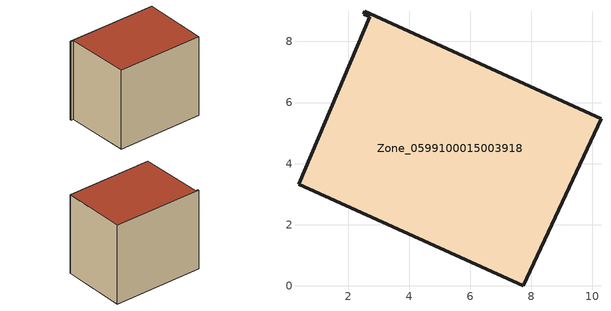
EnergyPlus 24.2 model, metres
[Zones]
Zone_0599100015003918
 floor ground (C_G): 0.38,3.33 2.71,8.81 2.5,8.9 2.55,8.99 10.28,5.47 7.74,0 z0.77
 wall outside (C_F): 7.74,0 10.28,5.47 2.55,8.99 2.5,8.9 2.71,8.81 0.38,3.33 7.74,0 z0.77:8.22
 roof outside (C_R): 2.71,8.81 0.38,3.33 7.74,0 10.28,5.47 2.55,8.99 2.5,8.9 z8.22
[BUILDING]
Pand.0599100015003918: North Axis=0; Terrain=City; Loads Convergence Tolerance Value=0.04; Temperature Convergence Tolerance Value=0.4; Solar Distribution=FullExterior; Maximum Number of Warmup Days=25; Minimum Number of Warmup Days=1
[Site:Location]
Rotterdam.The.Hague.AP_ZH_NLD Design_Conditions: Latitude=51.96; Longitude=4.45; Time Zone=1; Elevation=-4.5
[SITE:GROUNDTEMPERATURE:BUILDINGSURFACE]
18, 18, 18, 18, 18, 18, 18, 18, 18, 18, 18, 18
[MATERIAL] Thermal Absorptance=0.9; Solar Absorptance=0.7; Visible Absorptance=0.7
Name | Roughness | Thickness | Conductivity | Density | Specific Heat
G.TI.1965-1974 | MediumSmooth | 0.15 | 0.882353 | 540 | 1210
F.TI.1965-1974 | Rough | 0.3 | 0.697674 | 1920 | 840
R.TI.1965-1974 | MediumRough | 0.2 | 0.232558 | 1500 | 1000
[CONSTRUCTION]
C_G: G.TI.1965-1974
C_F: F.TI.1965-1974
C_R: R.TI.1965-1974
[ZONE]
Zone_0599100015003918: Type=1; Multiplier=1; Ceiling Height=Autocalculate; Volume=Autocalculate; Floor Area=autocalculate; Part of Total Floor Area=Yes
[ZONEINFILTRATION:DESIGNFLOWRATE]
Infil_Zone_0599100015003918: Zone or ZoneList or Space or SpaceList=Zone_0599100015003918; Schedule=AlwaysOn; Design Flow Rate Calculation Method=Flow/Area; Flow Rate per Floor Area=0.003; Constant Term Coefficient=1; Temperature Term Coefficient=0; Velocity Term Coefficient=0; Velocity Squared Term Coefficient=0
[HVACTEMPLATE:ZONE:IDEALLOADSAIRSYSTEM]
Zone_0599100015003918: Maximum Heating Supply Air Temperature=50; Minimum Cooling Supply Air Temperature=13; Maximum Heating Supply Air Humidity Ratio=0.0156; Minimum Cooling Supply Air Humidity Ratio=0.0077; Heating Limit=NoLimit; Cooling Limit=NoLimit; Dehumidification Control Type=ConstantSensibleHeatRatio; Cooling Sensible Heat Ratio=0.7; Dehumidification Setpoint=60; Humidification Control Type=None; Humidification Setpoint=30; Outdoor Air Method=None; Outdoor Air Flow Rate per Person=0.00944; Outdoor Air Flow Rate per Zone Floor Area=0; Outdoor Air Flow Rate per Zone=0; Demand Controlled Ventilation Type=None; Outdoor Air Economizer Type=NoEconomizer; Heat Recovery Type=None; Sensible Heat Recovery Effectiveness=0.7; Latent Heat Recovery Effectiveness=0.65
[ZONECONTROL:THERMOSTAT]
ThermostatControl_Zone_0599100015003918: Zone or ZoneList=Zone_0599100015003918; Control Type Schedule=DualSetpointControlType; Control 1=Thermostat_Zone_0599100015003918; Temperature Difference Between Cutout And Setpoint=0
[THERMOSTATSETPOINT:DUALSETPOINT]
Thermostat_Zone_0599100015003918: Heating Setpoint Temperature Schedule=HeatingSetpoint_Zone_0599100015003918; Cooling Setpoint Temperature Schedule=CoolingSetpoint_Zone_0599100015003918
[SCHEDULE:COMPACT]
HeatingSetpoint_Zone_0599100015003918: Through: 12/31, For: AllDays, Until: 24:00, 21
CoolingSetpoint_Zone_0599100015003918: Through: 12/31, For: AllDays, Until: 24:00, 24
DualSetpointControlType: Through: 12/31, For: AllDays, Until: 24:00, 4
AlwaysOn: Through: 12/31, For: AllDays, Until: 24:00, 1
